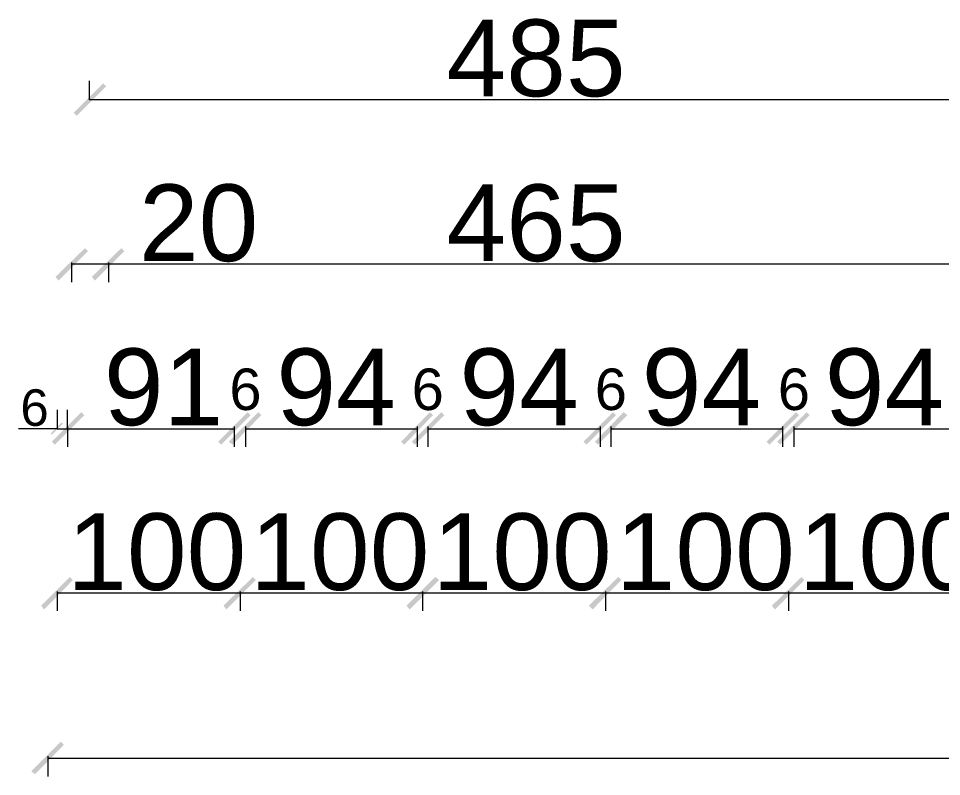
# Model space of a CAD drawing. Header units: centimetres. Extents: x 2816 to 28192, y 2553 to 18332.
# Drawn here: x 6684 to 7967, y 3680 to 4734 of the extents above; entities that cross this region are included whole.
import ezdxf

# ---------------------------------------------------------------- set-up
doc = ezdxf.new("R2010")
doc.units = ezdxf.units.CM
for name, color, linetype in [('PDF_0', 7, 'Continuous'), ('PDF_Dimenzionimi', 7, 'Continuous'), ('PDF_Numrat e Kuotimit', 7, 'Continuous')]:
    doc.layers.add(name, color=color, linetype=linetype)
doc.styles.add('PDF Arial', font='arial.ttf')

msp = doc.modelspace()

# ---------------------------------------------------------------- linework, layer by layer
at = {"layer": 'PDF_0', "transparency": 33554559}
for points in [[(6802, 4643.7), (6765.2, 4598.5), (6761, 4602.7)], [(6806.2, 4639.5), (6802, 4643.7), (6765.2, 4598.5)], [(6776.8, 4414.6), (6740, 4369.4), (6735.8, 4374.7)], [(6781, 4410.4), (6776.8, 4414.6), (6740, 4369.4)], [(6786.3, 4374.7), (6790.5, 4369.4), (6827.2, 4414.6)], [(6827.2, 4414.6), (6790.5, 4369.4), (6786.3, 4374.7)], [(6790.5, 4369.4), (6827.2, 4414.6), (6831.4, 4410.4)], [(6831.4, 4410.4), (6827.2, 4414.6), (6790.5, 4369.4)], [(6771.5, 4186.5), (6734.8, 4141.3), (6730.5, 4145.5)], [(6775.7, 4182.3), (6771.5, 4186.5), (6734.8, 4141.3)], [(6961.8, 4145.5), (6966, 4141.3), (7002.8, 4186.5)], [(6966, 4141.3), (7002.8, 4186.5), (7007, 4182.3)], [(7017.5, 4186.5), (6981.8, 4141.3), (6976.5, 4145.5)], [(7021.7, 4182.3), (7017.5, 4186.5), (6981.8, 4141.3)], [(7216.1, 4145.5), (7220.3, 4141.3), (7256.1, 4186.5)], [(7220.3, 4141.3), (7256.1, 4186.5), (7260.3, 4182.3)], [(7271.8, 4186.5), (7235.1, 4141.3), (7230.9, 4145.5)], [(7276, 4182.3), (7271.8, 4186.5), (7235.1, 4141.3)], [(7469.4, 4145.5), (7473.7, 4141.3), (7510.4, 4186.5)], [(7473.7, 4141.3), (7510.4, 4186.5), (7514.6, 4182.3)], [(7525.2, 4186.5), (7489.4, 4141.3), (7485.2, 4145.5)], [(7530.4, 4182.3), (7525.2, 4186.5), (7489.4, 4141.3)], [(7723.8, 4145.5), (7728, 4141.3), (7764.8, 4186.5)], [(7728, 4141.3), (7764.8, 4186.5), (7769, 4182.3)], [(7779.5, 4186.5), (7742.7, 4141.3), (7738.5, 4145.5)], [(7783.7, 4182.3), (7779.5, 4186.5), (7742.7, 4141.3)], [(6744.2, 4171.8), (6730.5, 4155), (6729.5, 4157.1)], [(6746.3, 4170.8), (6744.2, 4171.8), (6730.5, 4155)], [(6744.2, 4157.1), (6746.3, 4155), (6760, 4171.8)], [(6746.3, 4155), (6760, 4171.8), (6761, 4170.8)], [(6755.8, 3957.4), (6720, 3912.2), (6715.8, 3917.5)], [(6760, 3953.2), (6755.8, 3957.4), (6720, 3912.2)], [(6969.1, 3917.5), (6973.3, 3912.2), (7010.1, 3957.4)], [(7010.1, 3957.4), (6973.3, 3912.2), (6969.1, 3917.5)], [(6973.3, 3912.2), (7010.1, 3957.4), (7014.3, 3953.2)], [(7014.3, 3953.2), (7010.1, 3957.4), (6973.3, 3912.2)], [(7223.5, 3917.5), (7227.7, 3912.2), (7263.4, 3957.4)], [(7263.4, 3957.4), (7227.7, 3912.2), (7223.5, 3917.5)], [(7227.7, 3912.2), (7263.4, 3957.4), (7268.7, 3953.2)], [(7268.7, 3953.2), (7263.4, 3957.4), (7227.7, 3912.2)], [(7476.8, 3917.5), (7482.1, 3912.2), (7517.8, 3957.4)], [(7517.8, 3957.4), (7482.1, 3912.2), (7476.8, 3917.5)], [(7482.1, 3912.2), (7517.8, 3957.4), (7522, 3953.2)], [(7522, 3953.2), (7517.8, 3957.4), (7482.1, 3912.2)], [(7731.2, 3917.5), (7735.4, 3912.2), (7772.2, 3957.4)], [(7772.2, 3957.4), (7735.4, 3912.2), (7731.2, 3917.5)], [(7735.4, 3912.2), (7772.2, 3957.4), (7776.4, 3953.2)], [(7776.4, 3953.2), (7772.2, 3957.4), (7735.4, 3912.2)], [(6743.2, 3728.3), (6707.4, 3683.1), (6702.2, 3687.3)], [(6747.4, 3724.1), (6743.2, 3728.3), (6707.4, 3683.1)]]:
    msp.add_solid(points, dxfattribs=at)
at = {"layer": 'PDF_Dimenzionimi', "lineweight": 0}
for points in [[(6783.1, 4620.6), (6783.1, 4646.9)], [(8014.9, 4646.9), (8014.9, 4620.6), (6783.1, 4620.6)], [(6757.9, 4394.6), (6757.9, 4367.3)], [(6757.9, 4392.5), (6809.4, 4392.5), (7009.1, 4392.5)], [(6809.4, 4394.6), (6809.4, 4367.3)], [(6809.4, 4394.6), (6809.4, 4367.3)], [(6809.4, 4392.5), (7989.7, 4392.5)], [(6737.9, 4189.7), (6737.9, 4163.4), (6752.6, 4163.4)], [(6752.6, 4163.4), (6752.6, 4189.7)], [(6737.9, 4163.4), (6684.3, 4163.4)], [(6752.6, 4166.6), (6752.6, 4138.2)], [(6752.6, 4163.4), (6983.9, 4163.4)], [(6983.9, 4166.6), (6983.9, 4138.2)], [(6999.6, 4166.6), (6999.6, 4138.2)], [(6999.6, 4163.4), (7238.2, 4163.4)], [(7238.2, 4166.6), (7238.2, 4138.2)], [(7252.9, 4166.6), (7252.9, 4138.2)], [(7252.9, 4163.4), (7492.6, 4163.4)], [(7492.6, 4166.6), (7492.6, 4138.2)], [(7507.3, 4166.6), (7507.3, 4138.2)], [(7507.3, 4163.4), (7745.9, 4163.4)], [(7745.9, 4166.6), (7745.9, 4138.2)], [(7761.6, 4166.6), (7761.6, 4138.2)], [(7761.6, 4163.4), (8000.2, 4163.4)], [(6737.9, 3937.4), (6737.9, 3910.1)], [(6737.9, 3935.3), (6992.3, 3935.3)], [(6992.3, 3937.4), (6992.3, 3910.1)], [(6992.3, 3937.4), (6992.3, 3910.1)], [(6992.3, 3935.3), (7245.6, 3935.3)], [(7245.6, 3937.4), (7245.6, 3910.1)], [(7245.6, 3937.4), (7245.6, 3910.1)], [(7245.6, 3935.3), (7499.9, 3935.3)], [(7499.9, 3937.4), (7499.9, 3910.1)], [(7499.9, 3937.4), (7499.9, 3910.1)], [(7499.9, 3935.3), (7754.3, 3935.3)], [(7754.3, 3937.4), (7754.3, 3910.1)], [(7754.3, 3937.4), (7754.3, 3910.1)], [(7754.3, 3935.3), (8007.6, 3935.3)], [(6725.3, 3708.3), (6725.3, 3679.9)], [(16814.5, 3679.9), (16814.5, 3705.1), (6725.3, 3705.1)]]:
    msp.add_lwpolyline(points, dxfattribs=at)

# ---------------------------------------------------------------- texts
at = {"layer": 'PDF_Dimenzionimi', "attachment_point": 7, "style": 'PDF Arial'}
for s, insert, char_height in [('\\W1.001214;485', (7279, 4624.1), 106.681), ('\\W1.000843;20', (6851.7, 4394.9), 106.681), ('\\W1.001214;465', (7279, 4394.9), 106.681), ('\\W1.000981;91', (6803, 4166.8), 106.681), ('\\W1.000815;94', (7042.6, 4166.8), 106.681), ('\\W1.000815;94', (7297, 4166.8), 106.681), ('\\W1.000815;94', (7550.3, 4166.8), 106.681), ('\\W1.000815;94', (7804.6, 4166.8), 106.681), ('\\W0.998941;6', (6687, 4166.7), 50.8), ('\\W1.001159;100', (6752, 3937.7), 106.681), ('\\W1.001159;100', (7006.4, 3937.7), 106.681), ('\\W1.001159;100', (7259.7, 3937.7), 106.681), ('\\W1.001159;100', (7514.1, 3937.7), 106.681), ('\\W1.001159;100', (7768.4, 3937.7), 106.681)]:
    msp.add_mtext(s, dxfattribs=dict(at, insert=insert, char_height=char_height))
at = {"layer": 'PDF_Numrat e Kuotimit', "char_height": 57.546, "attachment_point": 7, "style": 'PDF Arial'}
for insert in [(6977.4, 4188.7), (7230.7, 4188.7), (7485.1, 4188.7), (7739.4, 4188.7)]:
    msp.add_mtext('\\W0.998941;6', dxfattribs=dict(at, insert=insert))

doc.saveas('drawing.dxf')
